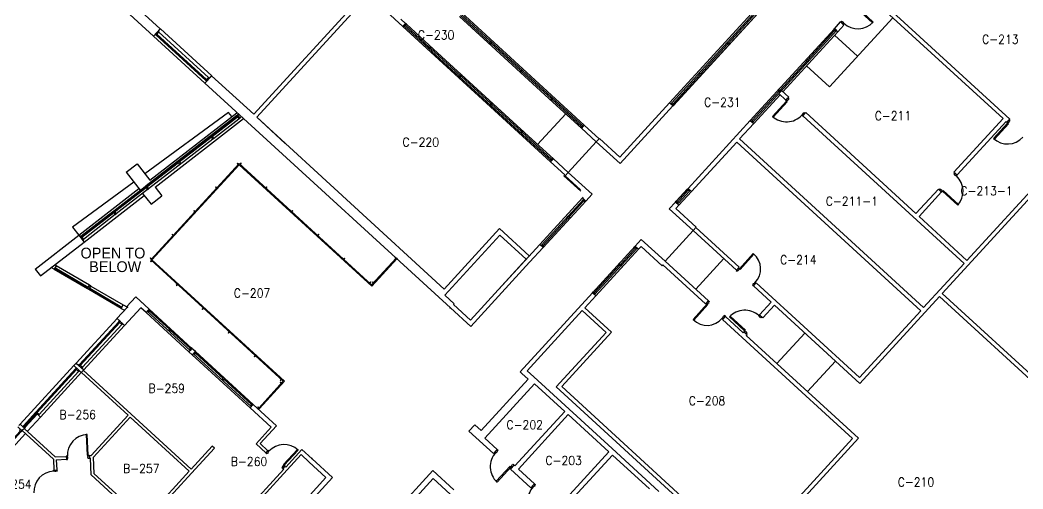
# Model space of a CAD drawing. Header units: inches. Extents: x 0 to 15110, y -1099 to 7181.
# Drawn here: x 3191 to 4931, y 3370 to 4184 of the extents above; entities that cross this region are included whole.
import ezdxf
from ezdxf.enums import TextEntityAlignment as Align

# ---------------------------------------------------------------- set-up
doc = ezdxf.new("R2010")
doc.units = ezdxf.units.IN
doc.header["$LTSCALE"] = 48
doc.header["$MEASUREMENT"] = 0
doc.layers.get('0').update_dxf_attribs({"linetype": 'CONTINUOUS'})
for name, color, linetype in [('A-DOOR', 5, 'CONTINUOUS'), ('A-FLOR-STRS', 4, 'CONTINUOUS'), ('A-GLAZ', 1, 'CONTINUOUS'), ('A-GLAZ-DETL', 5, 'CONTINUOUS'), ('A-TEXT', 3, 'CONTINUOUS'), ('A-WALL', 7, 'CONTINUOUS'), ('A-WALL-SILL', 3, 'CONTINUOUS'), ('SP-RMNO', 7, 'CONTINUOUS'), ('SP-ROOM', 7, 'CONTINUOUS'), ('SP-ROOMF', 7, 'CONTINUOUS')]:
    doc.layers.add(name, color=color, linetype=linetype)
doc.layers.get('0').off()
doc.layers.get('SP-ROOM').off()
doc.layers.get('SP-ROOMF').off()
doc.styles.add('ARCH', font='arch.shx')
doc.styles.add('ROMANS', font='ROMANS', dxfattribs={"width": 0.78})

# ---------------------------------------------------------------- blocks, each defined once
blk = doc.blocks.new('FMGRM1')
at = {"style": 'ROMANS', "width": 0.9}
for tag, p in [('DATA1', (0, -0.284)), ('DATA2', (0, -0.443)), ('DATA3', (0, -0.602)), ('DATA4', (0, -0.762)), ('DATA5', (0, -0.921))]:
    blk.add_attdef(tag, text='', height=0.117, dxfattribs=at).set_placement(p, align=Align.CENTER)
at = {"layer": 'SP-RMNO', "style": 'ROMANS', "width": 0.9}
blk.add_attdef('RMNUMB', text='', height=0.16, dxfattribs=at).set_placement((0, 0), align=Align.MIDDLE)

msp = doc.modelspace()

# ---------------------------------------------------------------- linework, layer by layer
at = {"layer": 'A-DOOR', "linetype": 'Continuous'}
for p, q in [((4670.1, 4179.1), (4643.5, 4203.5)), ((4644.7, 4204.8), (4671.3, 4180.4)), ((4614.8, 4180.6), (4616.2, 4182.1)), ((4619, 4176.7), (4614.8, 4180.6)), ((4616.2, 4182.1), (4617.6, 4180.8)), ((4617.6, 4180.8), (4618, 4181.3)), ((4618, 4181.3), (4619.4, 4180)), ((4619.4, 4180), (4619, 4179.5)), ((4619, 4179.5), (4620.4, 4178.2)), ((4620.4, 4178.2), (4619, 4176.7)), ((4671.3, 4180.4), (4670.1, 4179.1)), ((4521, 4043.2), (4496.7, 4016.6)), ((4498, 4015.5), (4522.3, 4042)), ((4519.5, 4044.5), (4523.4, 4048.8)), ((4521, 4043.2), (4519.5, 4044.5)), ((4522.3, 4044.6), (4521, 4043.2)), ((4522.3, 4042), (4521, 4043.2)), ((4522.8, 4044.2), (4522.3, 4044.6)), ((4524, 4045.6), (4522.8, 4044.2)), ((4523.4, 4048.8), (4524.9, 4047.4)), ((4524.9, 4047.4), (4523.6, 4046)), ((4523.6, 4046), (4524, 4045.6)), ((4549.7, 4022.1), (4548.4, 4020.7)), ((4549, 4017.5), (4552.9, 4021.8)), ((4550.1, 4021.7), (4549.7, 4022.1)), ((4551.4, 4023.1), (4550.1, 4021.7)), ((4552.9, 4021.8), (4551.4, 4023.1)), ((4496.7, 4016.6), (4498, 4015.5)), ((4548.9, 4020.3), (4547.5, 4018.9)), ((4547.5, 4018.9), (4549, 4017.5)), ((4548.4, 4020.7), (4548.9, 4020.3)), ((4904.7, 4004.9), (4880.4, 3978.3)), ((4881.7, 3977.1), (4906, 4003.7)), ((4903.3, 4006.2), (4907.1, 4010.5)), ((4904.7, 4004.9), (4903.3, 4006.2)), ((4906, 4006.3), (4904.7, 4004.9)), ((4906, 4003.7), (4904.7, 4004.9)), ((4906.5, 4005.9), (4906, 4006.3)), ((4907.8, 4007.3), (4906.5, 4005.9)), ((4907.1, 4010.5), (4908.6, 4009.1)), ((4908.6, 4009.1), (4907.3, 4007.7)), ((4907.3, 4007.7), (4907.8, 4007.3)), ((4880.4, 3978.3), (4881.7, 3977.1)), ((4813, 3918.6), (4811.6, 3917.1)), ((4811.6, 3917.1), (4813, 3915.8)), ((4817.2, 3914.7), (4813, 3918.6)), ((4813, 3915.8), (4812.6, 3915.3)), ((4812.6, 3915.3), (4814, 3914.1)), ((4814, 3914.1), (4814.4, 3914.5)), ((4814.4, 3914.5), (4815.8, 3913.2)), ((4815.8, 3913.2), (4817.2, 3914.7)), ((4785.9, 3889.1), (4787.3, 3890.6)), ((4790.2, 3885.2), (4785.9, 3889.1)), ((4787.3, 3890.6), (4788.7, 3889.3)), ((4788.7, 3889.3), (4789.1, 3889.7)), ((4789.1, 3889.7), (4790.5, 3888.5)), ((4790.5, 3888.5), (4790.1, 3888)), ((4790.1, 3888), (4791.5, 3886.7)), ((4791.5, 3886.7), (4790.2, 3885.2)), ((4792.7, 3888), (4791.5, 3886.7)), ((4791.5, 3886.7), (4818.1, 3862.4)), ((4819.2, 3863.7), (4792.7, 3888)), ((4818.1, 3862.4), (4819.2, 3863.7)), ((4439.1, 3752.1), (4463.2, 3778.4)), ((4464.5, 3777.2), (4440.4, 3750.9)), ((4463.2, 3778.4), (4464.5, 3777.2)), ((4437.7, 3753.4), (4433.8, 3749.2)), ((4433.8, 3749.2), (4435.3, 3747.9)), ((4435.3, 3747.9), (4436.6, 3749.3)), ((4436.6, 3749.3), (4437, 3748.9)), ((4437, 3748.9), (4438.3, 3750.2)), ((4439.1, 3752.1), (4437.7, 3753.4)), ((4437.8, 3750.7), (4439.1, 3752.1)), ((4438.3, 3750.2), (4437.8, 3750.7)), ((4440.4, 3750.9), (4439.1, 3752.1)), ((4461.8, 3723.5), (4463.1, 3725)), ((4462.6, 3725.4), (4463.9, 3726.8)), ((4463.1, 3725), (4462.6, 3725.4)), ((4467.2, 3726.4), (4463.3, 3722.2)), ((4463.9, 3726.8), (4464.4, 3726.3)), ((4464.4, 3726.3), (4465.7, 3727.8)), ((4465.7, 3727.8), (4467.2, 3726.4)), ((4463.3, 3722.2), (4461.8, 3723.5)), ((4383.2, 3691.1), (4358.7, 3664.3)), ((4381.8, 3692.4), (4385.6, 3696.7)), ((4383.2, 3691.1), (4381.8, 3692.4)), ((4384.5, 3692.5), (4383.2, 3691.1)), ((4384.5, 3689.9), (4383.2, 3691.1)), ((4385, 3692.1), (4384.5, 3692.5)), ((4386.3, 3693.5), (4385, 3692.1)), ((4385.6, 3696.7), (4387.1, 3695.3)), ((4387.1, 3695.3), (4385.8, 3693.9)), ((4385.8, 3693.9), (4386.3, 3693.5)), ((4360, 3663.1), (4384.5, 3689.9)), ((4358.7, 3664.3), (4360, 3663.1)), ((4411.1, 3668.2), (4409.8, 3666.8)), ((4409.8, 3666.8), (4411.3, 3665.4)), ((4411.9, 3670), (4410.6, 3668.6)), ((4410.6, 3668.6), (4411.1, 3668.2)), ((4411.3, 3665.4), (4415.1, 3669.7)), ((4412.4, 3669.6), (4411.9, 3670)), ((4413.7, 3671), (4412.4, 3669.6)), ((4415.1, 3669.7), (4413.7, 3671)), ((4421.7, 3668.5), (4422.9, 3669.8)), ((4448.3, 3644.2), (4421.7, 3668.5)), ((4422.9, 3669.8), (4449.5, 3645.5)), ((4472.6, 3670.7), (4473.9, 3672.2)), ((4474, 3669.4), (4472.6, 3670.7)), ((4473.6, 3669), (4474, 3669.4)), ((4475, 3667.7), (4473.6, 3669)), ((4473.9, 3672.2), (4478.2, 3668.3)), ((4475.4, 3668.2), (4475, 3667.7)), ((4476.8, 3666.9), (4475.4, 3668.2)), ((4478.2, 3668.3), (4476.8, 3666.9)), ((4448.3, 3644.2), (4446.9, 3642.7)), ((4446.9, 3642.7), (4451.2, 3638.8)), ((4449.5, 3645.5), (4448.3, 3644.2)), ((4449.7, 3642.9), (4448.3, 3644.2)), ((4450.1, 3643.4), (4449.7, 3642.9)), ((4451.5, 3642.1), (4450.1, 3643.4)), ((4451.1, 3641.6), (4451.5, 3642.1)), ((4452.5, 3640.3), (4451.1, 3641.6)), ((4451.2, 3638.8), (4452.5, 3640.3)), ((3307.3, 3464.3), (3305.5, 3464.2)), ((3305.5, 3464.2), (3307.1, 3428.3)), ((3308.8, 3428.3), (3307.3, 3464.3)), ((3621, 3436.6), (3617.2, 3432.3)), ((3617.2, 3432.3), (3618.6, 3431)), ((3618.6, 3431), (3619.9, 3432.4)), ((3619.9, 3432.4), (3620.4, 3432)), ((3620.4, 3432), (3621.7, 3433.4)), ((3622.5, 3435.2), (3621, 3436.6)), ((3621.2, 3433.8), (3622.5, 3435.2)), ((3621.7, 3433.4), (3621.2, 3433.8)), ((3672.1, 3438.6), (3647.8, 3412.1)), ((3649.1, 3410.9), (3673.4, 3437.4)), ((3673.4, 3437.4), (3672.1, 3438.6)), ((4014.8, 3434.1), (4018.7, 3438.3)), ((4016.3, 3432.7), (4014.8, 3434.1)), ((4017.6, 3434.2), (4016.3, 3432.7)), ((4018.1, 3433.7), (4017.6, 3434.2)), ((4019.3, 3435.1), (4018.1, 3433.7)), ((4018.7, 3438.3), (4020.2, 3437)), ((4020.2, 3437), (4018.9, 3435.5)), ((4018.9, 3435.5), (4019.3, 3435.1)), ((3272.9, 3426.8), (3270.9, 3426.7)), ((3270.9, 3426.7), (3271.1, 3420.9)), ((3271.1, 3420.9), (3273.1, 3421)), ((3273, 3424.8), (3272.9, 3426.8)), ((3273.6, 3424.9), (3273, 3424.8)), ((3273.1, 3421), (3273, 3423)), ((3273, 3423), (3273.7, 3423)), ((3273.7, 3423), (3273.6, 3424.9)), ((3307.1, 3428.3), (3308.8, 3428.3)), ((3308.4, 3424.5), (3308.3, 3426.4)), ((3308.3, 3426.4), (3308.9, 3426.4)), ((3309, 3424.5), (3308.4, 3424.5)), ((3308.8, 3428.3), (3310.8, 3428.4)), ((3308.9, 3426.4), (3308.8, 3428.3)), ((3309.1, 3422.6), (3309, 3424.5)), ((3311.1, 3422.7), (3309.1, 3422.6)), ((3310.8, 3428.4), (3311.1, 3422.7)), ((3647.8, 3412.1), (3649.1, 3410.9)), ((4045, 3411.6), (4043.7, 3410.3)), ((4045.4, 3411.2), (4045, 3411.6)), ((4046.7, 3412.7), (4045.4, 3411.2)), ((4048.2, 3411.3), (4046.7, 3412.7)), ((3249, 3402.6), (3254.8, 3402.8)), ((3249.1, 3400.6), (3249, 3402.6)), ((3251, 3400.6), (3249.1, 3400.6)), ((3251.1, 3400), (3251, 3400.6)), ((3252.9, 3400.1), (3251.1, 3400)), ((3254.9, 3400.8), (3252.9, 3400.7)), ((3252.9, 3400.7), (3252.9, 3400.1)), ((3254.8, 3402.8), (3254.9, 3400.8)), ((3645.2, 3406.7), (3646.5, 3408.1)), ((3646.6, 3405.3), (3645.2, 3406.7)), ((3646, 3408.5), (3647.3, 3409.9)), ((3646.5, 3408.1), (3646, 3408.5)), ((3650.5, 3409.5), (3646.6, 3405.3)), ((3647.3, 3409.9), (3647.8, 3409.5)), ((3647.8, 3409.5), (3649.1, 3410.9)), ((3649.1, 3410.9), (3650.5, 3409.5)), ((4017.2, 3383.1), (4041.5, 3409.6)), ((4042.8, 3408.4), (4018.5, 3381.9)), ((4041.5, 3409.6), (4042.8, 3408.4)), ((4044.1, 3409.8), (4042.8, 3408.4)), ((4042.8, 3408.4), (4044.3, 3407.1)), ((4043.7, 3410.3), (4044.1, 3409.8)), ((4044.3, 3407.1), (4048.2, 3411.3)), ((4018.5, 3381.9), (4017.2, 3383.1)), ((4079.7, 3374.6), (4083.6, 3378.9)), ((4083.6, 3378.9), (4085.1, 3377.5)), ((4085.1, 3377.5), (4083.8, 3376.1)), ((4081.2, 3373.3), (4079.7, 3374.6)), ((4082.5, 3374.7), (4081.2, 3373.3)), ((4082.9, 3374.3), (4082.5, 3374.7)), ((4084.2, 3375.7), (4082.9, 3374.3)), ((4083.8, 3376.1), (4084.2, 3375.7))]:
    msp.add_line(p, q, dxfattribs=at)
for centre, major_axis, ratio, start_param, end_param in [((4644.7, 4204.8), (-25.5, 25.5), 1, 1.61443, 3.185226), ((4521, 4043.2), (-25.5, 25.5), 1, 1.614429, 3.185226), ((4904.7, 4004.9), (25.5, 25.5), 1, 3.185226, 4.756022), ((4791.5, 3886.7), (25.5, 25.5), 1, 4.756022, 6.326818), ((4436.5, 3752), (-39.6, 0), 0.904488, 2.399828, 3.970624), ((4448.3, 3644.2), (25.5, 25.5), 1, 0.043633, 1.61443), ((4383.1, 3693.7), (0, 39.9), 0.905276, 2.399828, 3.970624), ((3308.8, 3428.3), (25.5, 25.5), 1, 0.82903, 2.399826), ((3649.1, 3410.9), (25.5, 25.5), 1, 0.043633, 1.614429), ((4042.8, 3408.4), (-25.5, 25.5), 1, 0.043633, 1.61443), ((3250.7, 3364.6), (25.5, 25.5), 1, 0.829034, 2.39983), ((4107.7, 3349), (-25.5, 25.5), 1, 0.043633, 1.61443)]:
    msp.add_ellipse(centre, major_axis=major_axis, ratio=ratio, start_param=start_param, end_param=end_param, dxfattribs=at)
for p in [(3937.2, 3684.4), (3697.3, 3422.6)]:
    msp.add_point(p, dxfattribs=at)
at = {"layer": 'A-FLOR-STRS', "linetype": 'Continuous'}
for p, q in [((4705.6, 4187.9), (4595.7, 4068)), ((4644.3, 4121), (4604.5, 4157.5)), ((4595.7, 4068), (4555.8, 4104.4)), ((4089, 3968), (4137.7, 4021.1)), ((4142.1, 3919.3), (4190.7, 3972.4)), ((4310.2, 3765.3), (4358.8, 3818.4)), ((3843.4, 3770.4), (3841.5, 3772.1)), ((3844.5, 3769.4), (3843.4, 3770.4)), ((4363.3, 3716.7), (4411.9, 3769.8)), ((4504.3, 3587.5), (4552.9, 3640.5)), ((4557.4, 3538.8), (4606, 3591.9))]:
    msp.add_line(p, q, dxfattribs=at)
at = {"layer": 'A-GLAZ', "linetype": 'Continuous'}
for p, q in [((4321.6, 4039.7), (4612.3, 4357)), ((4420, 4143.5), (4467.3, 4195.1)), ((4006.6, 4144.5), (3955, 4191.8)), ((4118.9, 4045), (3956.7, 4193.7)), ((3517.8, 4084.1), (3431.7, 4163)), ((3857.8, 4173.1), (3906.5, 4128.5)), ((3901.5, 4136.4), (3859.5, 4174.9)), ((4607.7, 4165.5), (4461.8, 4006.2)), ((4557.9, 4114.8), (4604.5, 4165.7)), ((3513, 4079), (3427, 4157.8)), ((3427.6, 4158.6), (3513.7, 4079.7)), ((3428.3, 4159.3), (3514.4, 4080.4)), ((4059.7, 4095.9), (4008.1, 4143.2)), ((3954.6, 4087.7), (3903, 4135)), ((4063.5, 3984.6), (3905, 4129.8)), ((4371.4, 4090.4), (4418.7, 4142)), ((4509.2, 4061.7), (4556.5, 4113.3)), ((4061.2, 4094.5), (4112.8, 4047.2)), ((4007.7, 4039.1), (3956.1, 4086.4)), ((4323.4, 4038), (4370, 4088.9)), ((4461.3, 4009.4), (4507.9, 4060.2)), ((4114.3, 4045.9), (4165.1, 3999.3)), ((4168.3, 3999.8), (4118.9, 4045)), ((4009.2, 4037.8), (4060.8, 3990.5)), ((3522.3, 3984), (3566.3, 4018)), ((3523.3, 3982.8), (3567.2, 4016.8)), ((3523.9, 3982), (3567.8, 4016)), ((3526.6, 3978.4), (3570.6, 4012.5)), ((3567.8, 4019.2), (3569.4, 4020.5)), ((3572.1, 4013.7), (3574.7, 4015.7)), ((4062.3, 3989.1), (4113.1, 3942.5)), ((3409.3, 3896.4), (3520.8, 3982.8)), ((3525.1, 3977.2), (3413.6, 3890.8)), ((3466.4, 3938.7), (3521.7, 3981.6)), ((3467, 3937.9), (3522.3, 3980.8)), ((4112.9, 3939.3), (4063.5, 3984.6)), ((3410.2, 3895.2), (3464.8, 3937.5)), ((3410.9, 3894.4), (3465.4, 3936.7)), ((3353.2, 3852.9), (3407.7, 3895.1)), ((3354.1, 3851.7), (3408.7, 3894)), ((3354.7, 3850.9), (3409.3, 3893.2)), ((3412, 3889.6), (3357.5, 3847.3)), ((4350.5, 3888.5), (4331.5, 3867.8)), ((4333.4, 3866.1), (4352.3, 3886.8)), ((4168.9, 3873.1), (4094.9, 3792.4)), ((4169.4, 3869.9), (4143.4, 3841.5)), ((3296.3, 3808.8), (3351.6, 3851.6)), ((3297.2, 3807.6), (3352.6, 3850.5)), ((3297.8, 3806.8), (3353.2, 3849.7)), ((3355.9, 3846.1), (3300.6, 3803.2)), ((4142, 3840.1), (4098.1, 3792.1)), ((4261.8, 3788), (4187.8, 3707.2)), ((4258.6, 3788.2), (4232.6, 3759.8)), ((3308.5, 3718.9), (3250.6, 3752.7)), ((3309, 3719.7), (3251.2, 3753.6)), ((4231.2, 3758.3), (4187.3, 3710.4)), ((3311.1, 3717.4), (3367.1, 3684.6)), ((3311.6, 3718.2), (3367.6, 3685.4)), ((3485.8, 3610.1), (3411.3, 3678.4)), ((3449.8, 3647.1), (3414.8, 3679.2)), ((3450.5, 3647.9), (3415.5, 3680)), ((3293.9, 3585.7), (3362.1, 3660.2)), ((3362.8, 3659.5), (3294.6, 3585.1)), ((3363.6, 3658.9), (3295.3, 3584.4)), ((3299, 3581), (3367.3, 3655.5)), ((3486.3, 3613.7), (3451.3, 3645.8)), ((3487, 3614.4), (3452, 3646.5)), ((3591.9, 3512.9), (3491.7, 3604.7)), ((3543.1, 3561.7), (3495.2, 3605.6)), ((3543.8, 3562.4), (3495.8, 3606.3)), ((3287.1, 3578.4), (3218.9, 3503.9)), ((3219.6, 3503.2), (3287.9, 3577.7)), ((3220.4, 3502.6), (3288.6, 3577)), ((3292.3, 3573.6), (3224, 3499.2)), ((3592.5, 3516.4), (3544.6, 3560.3)), ((3593.2, 3517.2), (3545.2, 3561.1)), ((3217.5, 3502.4), (3196.6, 3479.6)), ((3197.3, 3478.9), (3218.3, 3501.8)), ((3198.1, 3478.2), (3219, 3501.1)), ((3220.5, 3499.7), (3199.5, 3476.9)), ((3222.7, 3497.7), (3226.1, 3494.6)), ((3191.3, 3470.9), (3170.4, 3448)), ((3171.8, 3446.7), (3192.8, 3469.5))]:
    msp.add_line(p, q, dxfattribs=at)
at = {"layer": 'A-GLAZ-DETL', "linetype": 'Continuous'}
for p, q in [((3859.7, 4178.1), (3856.3, 4174.4)), ((3861.2, 4176.7), (3859.7, 4178.1)), ((3425.5, 4159.2), (3430.2, 4164.3)), ((3431.7, 4163), (3427, 4157.8)), ((3430.2, 4164.3), (3431.7, 4163)), ((3856.3, 4174.4), (3857.8, 4173.1)), ((3857.8, 4173.1), (3861.2, 4176.7)), ((4604, 4168.8), (4602.6, 4167.4)), ((4602.6, 4167.4), (4606.3, 4164)), ((4607.7, 4165.5), (4604, 4168.8)), ((4606.3, 4164), (4607.7, 4165.5)), ((3427, 4157.8), (3425.5, 4159.2)), ((4004.9, 4142.7), (4008.3, 4146.4)), ((4006.4, 4141.3), (4004.9, 4142.7)), ((4009.8, 4145), (4006.4, 4141.3)), ((4008.3, 4146.4), (4009.8, 4145)), ((4418.2, 4145.1), (4416.8, 4143.7)), ((4416.8, 4143.7), (4420.5, 4140.3)), ((4421.9, 4141.8), (4418.2, 4145.1)), ((3899.8, 4134.5), (3903.2, 4138.2)), ((3901.3, 4133.2), (3899.8, 4134.5)), ((3904.7, 4136.9), (3901.3, 4133.2)), ((3903.2, 4138.2), (3904.7, 4136.9)), ((4420.5, 4140.3), (4421.9, 4141.8)), ((4556, 4116.5), (4554.7, 4115)), ((4554.7, 4115), (4558.4, 4111.6)), ((4559.7, 4113.1), (4556, 4116.5)), ((4558.4, 4111.6), (4559.7, 4113.1)), ((4058, 4094), (4061.4, 4097.7)), ((4059.5, 4092.7), (4058, 4094)), ((4062.9, 4096.4), (4059.5, 4092.7)), ((4061.4, 4097.7), (4062.9, 4096.4)), ((4369.5, 4092.1), (4368.2, 4090.6)), ((4368.2, 4090.6), (4371.9, 4087.2)), ((4373.2, 4088.7), (4369.5, 4092.1)), ((3513, 4079), (3517.8, 4084.1)), ((3514.5, 4077.6), (3513, 4079)), ((3519.2, 4082.8), (3514.5, 4077.6)), ((3517.8, 4084.1), (3519.2, 4082.8)), ((3952.9, 4085.9), (3956.3, 4089.6)), ((3954.4, 4084.6), (3952.9, 4085.9)), ((3957.8, 4088.2), (3954.4, 4084.6)), ((3956.3, 4089.6), (3957.8, 4088.2)), ((4371.9, 4087.2), (4373.2, 4088.7)), ((4507.4, 4063.4), (4506, 4061.9)), ((4506, 4061.9), (4509.7, 4058.5)), ((4511.1, 4060), (4507.4, 4063.4)), ((4509.7, 4058.5), (4511.1, 4060)), ((4006, 4037.3), (4009.4, 4041)), ((4010.8, 4039.6), (4007.5, 4035.9)), ((4009.4, 4041), (4010.8, 4039.6)), ((4111.1, 4045.4), (4114.5, 4049.1)), ((4112.6, 4044), (4111.1, 4045.4)), ((4116, 4047.7), (4112.6, 4044)), ((4114.5, 4049.1), (4116, 4047.7)), ((4321.6, 4039.7), (4320.2, 4038.2)), ((4320.2, 4038.2), (4323.9, 4034.9)), ((4325.3, 4036.3), (4321.6, 4039.7)), ((4007.5, 4035.9), (4006, 4037.3)), ((4323.9, 4034.9), (4325.3, 4036.3)), ((3566.3, 4018), (3567.8, 4019.2)), ((3566.3, 4018), (3570.6, 4012.5)), ((3567.8, 4019.2), (3572.1, 4013.7)), ((3567.8, 4019.2), (3572.1, 4013.7)), ((3570.6, 4012.5), (3572.1, 4013.7)), ((4459.4, 4011.1), (4458.1, 4009.6)), ((4458.1, 4009.6), (4461.8, 4006.2)), ((4463.1, 4007.7), (4459.4, 4011.1)), ((4461.8, 4006.2), (4463.1, 4007.7)), ((4059.1, 3988.6), (4062.5, 3992.3)), ((4060.6, 3987.3), (4059.1, 3988.6)), ((4063.9, 3991), (4060.6, 3987.3)), ((4062.5, 3992.3), (4063.9, 3991)), ((4163.5, 3997.4), (4166.8, 4001.1)), ((4164.9, 3996.1), (4163.5, 3997.4)), ((4168.3, 3999.8), (4164.9, 3996.1)), ((4166.8, 4001.1), (4168.3, 3999.8)), ((3520.8, 3982.8), (3522.3, 3984)), ((3520.8, 3982.8), (3525.1, 3977.2)), ((3522.3, 3984), (3526.6, 3978.4)), ((3525.1, 3977.2), (3526.6, 3978.4)), ((3468.2, 3933.1), (3463.9, 3938.6)), ((3465.4, 3939.9), (3469.7, 3934.3)), ((4111.4, 3940.7), (4114.8, 3944.3)), ((4112.9, 3939.3), (4111.4, 3940.7)), ((4116.3, 3943), (4112.9, 3939.3)), ((4114.8, 3944.3), (4116.3, 3943)), ((3407.7, 3895.1), (3409.3, 3896.4)), ((3407.7, 3895.1), (3412, 3889.6)), ((3409.3, 3896.4), (3413.6, 3890.8)), ((3412, 3889.6), (3413.6, 3890.8)), ((4348.6, 3890.1), (4350, 3891.6)), ((4352.3, 3886.8), (4348.6, 3890.1)), ((4350, 3891.6), (4353.7, 3888.2)), ((4353.7, 3888.2), (4352.3, 3886.8)), ((4168.9, 3873.1), (4167.5, 3871.6)), ((4167.5, 3871.6), (4171.2, 3868.2)), ((4172.6, 3869.7), (4168.9, 3873.1)), ((4171.2, 3868.2), (4172.6, 3869.7)), ((4328.4, 3868), (4329.7, 3869.5)), ((4332, 3864.6), (4328.4, 3868)), ((4329.7, 3869.5), (4333.4, 3866.1)), ((4333.4, 3866.1), (4332, 3864.6)), ((3351.6, 3851.6), (3353.2, 3852.9)), ((3351.6, 3851.6), (3355.9, 3846.1)), ((3353.2, 3852.9), (3357.5, 3847.3)), ((3355.9, 3846.1), (3357.5, 3847.3)), ((4141.5, 3843.2), (4140.2, 3841.8)), ((4140.2, 3841.8), (4143.9, 3838.4)), ((4145.2, 3839.9), (4141.5, 3843.2)), ((4143.9, 3838.4), (4145.2, 3839.9)), ((3294.7, 3807.5), (3296.3, 3808.8)), ((3296.3, 3808.8), (3300.6, 3803.2)), ((3299, 3802), (3300.6, 3803.2)), ((4096.3, 3793.8), (4094.9, 3792.4)), ((4094.9, 3792.4), (4098.6, 3789)), ((4099.9, 3790.5), (4096.3, 3793.8)), ((4098.6, 3789), (4099.9, 3790.5)), ((4256.7, 3789.9), (4258.1, 3791.3)), ((4260.4, 3786.5), (4256.7, 3789.9)), ((4258.1, 3791.3), (4261.8, 3788)), ((4261.8, 3788), (4260.4, 3786.5)), ((4229.4, 3760), (4230.7, 3761.5)), ((4233.1, 3756.6), (4229.4, 3760)), ((4230.7, 3761.5), (4234.4, 3758.1)), ((3249.9, 3751.4), (3244.9, 3754.3)), ((3253.4, 3757.4), (3249.9, 3751.4)), ((3253.4, 3757.4), (3250.8, 3759)), ((4234.4, 3758.1), (4233.1, 3756.6)), ((3307.7, 3717.6), (3311.3, 3723.6)), ((3310.3, 3716.1), (3307.7, 3717.6)), ((3310.3, 3716.1), (3313.8, 3722.1)), ((3313.8, 3722.1), (3311.3, 3723.6)), ((4184.1, 3710.6), (4185.5, 3712.1)), ((4187.8, 3707.2), (4184.1, 3710.6)), ((4185.5, 3712.1), (4189.2, 3708.7)), ((4189.2, 3708.7), (4187.8, 3707.2)), ((3366.4, 3683.3), (3369.9, 3689.3)), ((3366.4, 3683.3), (3372.1, 3680)), ((3369.9, 3689.3), (3376.9, 3685.2)), ((3411.3, 3678.4), (3414.7, 3682.1)), ((3412.8, 3677), (3411.3, 3678.4)), ((3416.2, 3680.7), (3412.8, 3677)), ((3414.7, 3682.1), (3416.2, 3680.7)), ((3362.1, 3660.2), (3363.5, 3661.7)), ((3367.3, 3655.5), (3362.1, 3660.2)), ((3363.5, 3661.7), (3368.6, 3657)), ((3368.6, 3657), (3367.3, 3655.5)), ((3447.8, 3644.9), (3451.2, 3648.6)), ((3449.3, 3643.6), (3447.8, 3644.9)), ((3452.6, 3647.3), (3449.3, 3643.6)), ((3451.2, 3648.6), (3452.6, 3647.3)), ((3484.3, 3611.5), (3487.7, 3615.2)), ((3485.8, 3610.1), (3484.3, 3611.5)), ((3489.1, 3613.8), (3485.8, 3610.1)), ((3487.7, 3615.2), (3489.1, 3613.8)), ((3491.7, 3604.7), (3495, 3608.4)), ((3493.1, 3603.4), (3491.7, 3604.7)), ((3496.5, 3607.1), (3493.1, 3603.4)), ((3495, 3608.4), (3496.5, 3607.1)), ((3292.5, 3584.3), (3293.9, 3585.7)), ((3293.9, 3585.7), (3299, 3581)), ((3288.5, 3579.9), (3287.1, 3578.4)), ((3287.1, 3578.4), (3292.3, 3573.6)), ((3293.6, 3575.1), (3288.5, 3579.9)), ((3292.3, 3573.6), (3293.6, 3575.1)), ((3297.7, 3579.5), (3292.5, 3584.3)), ((3299, 3581), (3297.7, 3579.5)), ((3541.1, 3559.5), (3544.4, 3563.2)), ((3542.5, 3558.1), (3541.1, 3559.5)), ((3545.9, 3561.8), (3542.5, 3558.1)), ((3544.4, 3563.2), (3545.9, 3561.8)), ((3590.5, 3514.2), (3593.8, 3517.9)), ((3595.3, 3516.5), (3591.9, 3512.9)), ((3593.8, 3517.9), (3595.3, 3516.5)), ((3218.9, 3503.9), (3217.5, 3502.4)), ((3217.5, 3502.4), (3222.7, 3497.7)), ((3224, 3499.2), (3218.9, 3503.9)), ((3222.7, 3497.7), (3224, 3499.2)), ((3591.9, 3512.9), (3590.5, 3514.2)), ((3191.2, 3473.7), (3189.8, 3472.2)), ((3189.8, 3472.2), (3192.8, 3469.5)), ((3194.1, 3471), (3191.2, 3473.7)), ((3192.8, 3469.5), (3194.1, 3471)), ((3195.2, 3478.1), (3196.6, 3479.6)), ((3198.2, 3475.4), (3195.2, 3478.1)), ((3196.6, 3479.6), (3199.5, 3476.9)), ((3199.5, 3476.9), (3198.2, 3475.4))]:
    msp.add_line(p, q, dxfattribs=at)
at = {"layer": 'A-WALL', "linetype": 'Continuous'}
for p, q in [((3790.2, 4231.9), (3596.2, 4020.3)), ((4670.6, 4229.7), (4908.4, 4011.8)), ((3372.7, 4225), (3434.1, 4168.8)), ((3795.6, 4227.1), (3601.4, 4015.1)), ((4665.7, 4224.4), (4896.7, 4012.7)), ((3360.8, 4212.1), (3422.2, 4155.8)), ((3854.8, 4172.7), (3826.5, 4198.7)), ((3851.5, 4185.6), (3859.7, 4178.1)), ((3859.7, 4178.1), (3854.8, 4172.7)), ((4604, 4168.8), (4614.8, 4180.6)), ((4620.7, 4175.2), (4614.8, 4180.6)), ((3434.1, 4168.8), (3422.2, 4155.8)), ((3422.3, 4155.8), (3434.2, 4168.8)), ((3434.2, 4168.8), (3422.3, 4155.8)), ((3852.6, 4174.8), (3854.8, 4172.7)), ((4458.1, 4009.6), (4604, 4168.8)), ((4609.9, 4163.4), (4604, 4168.8)), ((4609.9, 4163.4), (4620.7, 4175.2)), ((3523.2, 4087.2), (3511.2, 4074.2)), ((3511.2, 4074.2), (3578.3, 4012.8)), ((3511.3, 4074.2), (3523.2, 4087.2)), ((3523.3, 4087.2), (3511.3, 4074.2)), ((3523.2, 4087.2), (3596.2, 4020.3)), ((4507.5, 4056.1), (4512.4, 4061.4)), ((4507.5, 4056.1), (4519.8, 4044.8)), ((4512.4, 4061.4), (4524.7, 4050.2)), ((4318, 4040.3), (4231.5, 3945.9)), ((4323.9, 4034.9), (4318, 4040.3)), ((4519.8, 4044.8), (4524.7, 4050.2)), ((3552.6, 4023.3), (3407.4, 3916.8)), ((3558.1, 4016.2), (3552.6, 4023.3)), ((4232, 3934.6), (4323.9, 4034.9)), ((4549.3, 4017.8), (4554.2, 4023.1)), ((4554.2, 4023.1), (4745.5, 3847.8)), ((3937.6, 3684.1), (3578.6, 4013)), ((3601.4, 4015.1), (3926.8, 3716.9)), ((3601.4, 4015.1), (3651, 3969.6)), ((4350, 3891.6), (4458.1, 4009.6)), ((4439.4, 3977.4), (4464, 4004.2)), ((4458.1, 4009.6), (4464, 4004.2)), ((4549.3, 4017.8), (4829.1, 3761.4)), ((4896.7, 4012.7), (4811.6, 3919.9)), ((4902, 4007.9), (4816.9, 3915)), ((4902, 4007.9), (4903.5, 4006.5)), ((4908.4, 4011.8), (4903.5, 4006.5)), ((4169.8, 4001.4), (4164.9, 3996.1)), ((4164.9, 3996.1), (4190.7, 3972.4)), ((4169.8, 4001.4), (4195.6, 3977.8)), ((4190.7, 3972.4), (4196.1, 3978.3)), ((4232, 3934.6), (4190.7, 3972.4)), ((4231.5, 3945.9), (4196.1, 3978.3)), ((4355.9, 3886.2), (4434.5, 3972)), ((4434.5, 3972), (4754, 3679.3)), ((4439.4, 3977.4), (4758.8, 3684.7)), ((3374.9, 3919.6), (3393.8, 3934.3)), ((3393.8, 3934.3), (3415.9, 3905.9)), ((3570.8, 3934.8), (3417.5, 3767.5)), ((3568, 3935.4), (3567.5, 3934.9)), ((3567.5, 3934.9), (3569.3, 3933.2)), ((3568, 3935.4), (3569.8, 3933.7)), ((3800.9, 3724.1), (3570.8, 3934.8)), ((3573.6, 3935.7), (3572, 3933.8)), ((3574.2, 3935.2), (3572.5, 3933.3)), ((3574.2, 3935.2), (3573.6, 3935.7)), ((4116.3, 3943), (4111.4, 3937.6)), ((4111.4, 3937.6), (4136.1, 3915)), ((4116.3, 3943), (4142.1, 3919.3)), ((3374.9, 3919.6), (3399.1, 3888.4)), ((3570.9, 3932.7), (3419.6, 3767.6)), ((3801, 3721.9), (3570.9, 3932.7)), ((4142.1, 3919.3), (4136.7, 3913.4)), ((4183.4, 3881.5), (4142.1, 3919.3)), ((4811.6, 3919.9), (4816.9, 3915)), ((4834, 3766.7), (4985.2, 3931.7)), ((3388, 3902.6), (3281.6, 3824.5)), ((4136.1, 3915), (4134.6, 3913.4)), ((4163.7, 3886.7), (4134.6, 3913.4)), ((4163.2, 3889.1), (4136.7, 3913.4)), ((4791.2, 3709.3), (4980.6, 3916)), ((3403.3, 3882.9), (3418, 3864)), ((3425.1, 3894), (3436.9, 3878.7)), ((3530.3, 3894.3), (3529.8, 3893.7)), ((3529.8, 3893.7), (3531.6, 3892)), ((3530.3, 3894.3), (3532.1, 3892.6)), ((3618.7, 3894.4), (3617, 3892.6)), ((3619.2, 3893.9), (3617.5, 3892.1)), ((3618.7, 3894.4), (3619.2, 3893.9)), ((4355.9, 3886.2), (4350, 3891.6)), ((4784.5, 3890.4), (4745.5, 3847.8)), ((4789.9, 3885.5), (4750.9, 3842.9)), ((4784.5, 3890.4), (4789.9, 3885.5)), ((3418, 3864), (3436.9, 3878.7)), ((4172.6, 3869.7), (4098.6, 3789)), ((4166.7, 3875.1), (4168, 3876.6)), ((4172.6, 3869.7), (4166.7, 3875.1)), ((4172.6, 3869.7), (4183.4, 3881.5)), ((4317.5, 3856.2), (4328.4, 3868)), ((4328.4, 3868), (4334.3, 3862.6)), ((4328.4, 3868), (4334.3, 3862.6)), ((3492.6, 3853.1), (3492.1, 3852.6)), ((3492.1, 3852.6), (3493.9, 3850.9)), ((3492.6, 3853.1), (3494.4, 3851.4)), ((3663.7, 3853.2), (3662, 3851.3)), ((3664.2, 3852.7), (3662.5, 3850.8)), ((3663.7, 3853.2), (3664.2, 3852.7)), ((4317.5, 3856.2), (4358.8, 3818.4)), ((4334.3, 3862.6), (4328.8, 3856.7)), ((4328.8, 3856.7), (4364.2, 3824.3)), ((4750.9, 3842.9), (4834, 3766.7)), ((3281.6, 3824.5), (3292.6, 3810.3)), ((3454.9, 3812), (3454.4, 3811.4)), ((3454.9, 3812), (3456.7, 3810.3)), ((3708.7, 3811.9), (3707, 3810.1)), ((3708.7, 3811.9), (3709.2, 3811.4)), ((4023, 3821.9), (3926.8, 3716.9)), ((4074.4, 3774.7), (4023, 3821.9)), ((4358.8, 3818.4), (4364.2, 3824.3)), ((4358.8, 3818.4), (4434, 3749.5)), ((4363.7, 3823.7), (4438.9, 3754.8)), ((3216.7, 3751.5), (3292.6, 3810.3)), ((3225.9, 3739.6), (3301.8, 3798.4)), ((3292.6, 3810.3), (3301.8, 3798.4)), ((3454.4, 3811.4), (3456.2, 3809.7)), ((3709.2, 3811.4), (3707.5, 3809.6)), ((4023.5, 3810.6), (3927.7, 3706.1)), ((4069.2, 3768.7), (4023.5, 3810.6)), ((4258.1, 3791.3), (4268.9, 3803.1)), ((4268.9, 3803.1), (4310.2, 3765.3)), ((4020.9, 3716), (4092.7, 3794.4)), ((4075.1, 3763.3), (4098.6, 3789)), ((4092.7, 3794.4), (4098.6, 3789)), ((4258.1, 3791.3), (4184.1, 3710.6)), ((4258.1, 3791.3), (4264, 3785.9)), ((4264, 3785.9), (4268.4, 3790.7)), ((4268.4, 3790.7), (4304.9, 3757.3)), ((3417.2, 3770.8), (3416.7, 3770.3)), ((3416.7, 3770.3), (3418.5, 3768.6)), ((3418.6, 3766.5), (3416.9, 3764.6)), ((3416.9, 3764.6), (3417.5, 3764.1)), ((3417.2, 3770.8), (3419, 3769.1)), ((3417.5, 3767.5), (3647.5, 3556.7)), ((3419.1, 3766), (3417.5, 3764.1)), ((3419.6, 3767.6), (3649.6, 3556.8)), ((3753.7, 3770.7), (3752, 3768.8)), ((3754.2, 3770.2), (3752.6, 3768.3)), ((3753.7, 3770.7), (3754.2, 3770.2)), ((3843.4, 3770.4), (3800.9, 3724.1)), ((3844.5, 3769.4), (3801, 3721.9)), ((3841.5, 3772.1), (3841, 3771.5)), ((3842.9, 3769.9), (3841, 3771.5)), ((3844.5, 3769.4), (3845.8, 3770.9)), ((3972.4, 3663.1), (4069.2, 3768.7)), ((4075.1, 3763.3), (3972.8, 3651.8)), ((4310.2, 3765.3), (4385.4, 3696.4)), ((4758.8, 3684.7), (4829.1, 3761.4)), ((3216.7, 3751.5), (3225.9, 3739.6)), ((4306.4, 3759), (4304.9, 3757.3)), ((4306.4, 3759), (4380.5, 3691.1)), ((4434, 3749.5), (4438.9, 3754.8)), ((3461.9, 3723.4), (3463.6, 3725.2)), ((3797, 3727.6), (3798.7, 3729.4)), ((3797.6, 3727.1), (3799.3, 3728.9)), ((3798.7, 3729.4), (3799.3, 3728.9)), ((3802.1, 3729.1), (3802.6, 3729.6)), ((3802.1, 3729.1), (3803.9, 3727.4)), ((3802.6, 3729.6), (3804.4, 3727.9)), ((4463.5, 3722.5), (4468.4, 3727.8)), ((4468.4, 3727.8), (4647.8, 3563.5)), ((3461.9, 3723.4), (3462.5, 3722.9)), ((3462.5, 3722.9), (3464.2, 3724.7)), ((4184.1, 3710.6), (4058.4, 3573.4)), ((4190, 3705.2), (4184.1, 3710.6)), ((4463.5, 3722.5), (4494.5, 3694.1)), ((4791.2, 3709.3), (5045, 3476.7)), ((3375.5, 3686.1), (3391.4, 3703.4)), ((3414.7, 3682.1), (3391.4, 3703.4)), ((3414.7, 3682.1), (3398.5, 3696.9)), ((3927.7, 3706.1), (3944.1, 3691.2)), ((3943, 3690), (3944.1, 3691.2)), ((4190, 3705.2), (4171, 3684.4)), ((4385.4, 3696.4), (4380.5, 3691.1)), ((4474.2, 3672), (4494.5, 3694.1)), ((4648.2, 3553.2), (4786.3, 3703.9)), ((4786.3, 3703.9), (5040.1, 3471.4)), ((3376.9, 3685.2), (3358.8, 3665.5)), ((3400.2, 3684.5), (3372, 3653.8)), ((3375.5, 3686.1), (3376.9, 3685.2)), ((3409.3, 3676.2), (3400.2, 3684.5)), ((3409.3, 3676.2), (3414.7, 3682.1)), ((3489.1, 3613.8), (3414.7, 3682.1)), ((3506.9, 3682.1), (3508.6, 3684)), ((3506.9, 3682.1), (3507.5, 3681.6)), ((3507.5, 3681.6), (3509.2, 3683.5)), ((3972.8, 3651.8), (3937.6, 3684.1)), ((3972.4, 3663.1), (3943, 3690)), ((4166.5, 3679.5), (4070.8, 3575.1)), ((4166.5, 3679.5), (4207.8, 3641.7)), ((4171, 3684.4), (4217.1, 3642.1)), ((4479.6, 3667.1), (4499.8, 3689.2)), ((4499.8, 3689.2), (4648.2, 3553.2)), ((4647.8, 3563.5), (4754, 3679.3)), ((3359, 3665.7), (3364.9, 3660.3)), ((3367.1, 3658.3), (3372, 3653.8)), ((4414.9, 3669.4), (4410, 3664)), ((4595.8, 3493.8), (4410, 3664)), ((4414.9, 3669.4), (4445.8, 3641)), ((4474.2, 3672), (4479.6, 3667.1)), ((3551.9, 3640.9), (3553.6, 3642.7)), ((3551.9, 3640.9), (3552.5, 3640.4)), ((3552.5, 3640.4), (3554.2, 3642.2)), ((4207.8, 3641.7), (4121.3, 3547.3)), ((4217.1, 3642.1), (4130.7, 3547.7)), ((4445.8, 3641), (4447.2, 3642.5)), ((4447.2, 3642.5), (4452.5, 3637.6)), ((4451.2, 3636.1), (4452.5, 3637.6)), ((4451.2, 3636.1), (4645.7, 3457.9)), ((3489.1, 3613.8), (3483.7, 3607.9)), ((3489.6, 3602.5), (3483.7, 3607.9)), ((3495, 3608.4), (3489.1, 3613.8)), ((3495, 3608.4), (3489.6, 3602.5)), ((3284, 3583.9), (3288.1, 3588.3)), ((3288.1, 3588.3), (3301.1, 3576.4)), ((3597, 3599.6), (3598.6, 3601.5)), ((3597, 3599.6), (3597.5, 3599.1)), ((3597.5, 3599.1), (3599.2, 3601)), ((3297, 3572), (3284, 3583.9)), ((3301.1, 3576.4), (3297, 3572)), ((3297.2, 3572.1), (3378.2, 3497.9)), ((3297.2, 3572.1), (3378.2, 3497.9)), ((3300.5, 3575.8), (3487.7, 3404.3)), ((4058.4, 3573.4), (4061.6, 3570.4)), ((4072.7, 3560.3), (4061.6, 3570.4)), ((4082.6, 3564.3), (4070.8, 3575.1)), ((3647.5, 3556.7), (3605, 3510.3)), ((3649.6, 3556.8), (3606.1, 3509.3)), ((3643.7, 3560.2), (3642, 3558.4)), ((3642, 3558.4), (3642.5, 3557.9)), ((3642.6, 3555.1), (3642.1, 3554.5)), ((3642.1, 3554.5), (3644, 3552.8)), ((3644.2, 3559.7), (3642.5, 3557.9)), ((3642.6, 3555.1), (3644.5, 3553.4)), ((4072.7, 3560.3), (3991.1, 3471.3)), ((4083.6, 3552.5), (3997.1, 3458.1)), ((4218.2, 3440), (4082.6, 3564.3)), ((4136.1, 3504.3), (4083.6, 3552.5)), ((4136.1, 3504.3), (4083.6, 3552.5)), ((4661.7, 3052.1), (4121.3, 3547.3)), ((4450, 3255.1), (4130.7, 3547.7)), ((3595.3, 3516.5), (3589.9, 3510.6)), ((3635.9, 3479.4), (3595.3, 3516.5)), ((3589.9, 3510.6), (3626.8, 3476.9)), ((3603.7, 3512.6), (3603.2, 3512)), ((3605.1, 3510.3), (3603.2, 3512)), ((3605.6, 3510.9), (3603.7, 3512.6)), ((3606.1, 3509.3), (3604.8, 3507.9)), ((3606.1, 3509.3), (3605, 3510.3)), ((4136.1, 3504.3), (4049.7, 3410)), ((4142, 3498.9), (4055.6, 3404.5)), ((4142, 3498.9), (4212.8, 3434.1)), ((3188.8, 3479.9), (3190.8, 3482.2)), ((3190.8, 3482.2), (3198.2, 3475.4)), ((3314.3, 3428.2), (3378.2, 3497.9)), ((3318, 3424.8), (3381.8, 3494.5)), ((3381.8, 3494.5), (3484.3, 3400.6)), ((3381.8, 3494.5), (3415.4, 3463.8)), ((3980, 3481.4), (3969.7, 3470.2)), ((3980, 3481.4), (3991.1, 3471.3)), ((4595.8, 3493.8), (4635.4, 3457.5)), ((3186.8, 3477.7), (3194.1, 3471)), ((3194.1, 3471), (3196.2, 3473.2)), ((3194.5, 3471.3), (3248.5, 3421.8)), ((3198.2, 3475.4), (3196.2, 3473.2)), ((3197.8, 3475), (3251.9, 3425.5)), ((3600.5, 3448.1), (3626.8, 3476.9)), ((3607.5, 3448.5), (3635.9, 3479.4)), ((4012.2, 3431.2), (3969.7, 3470.2)), ((3600.5, 3448.1), (3617.4, 3432.6)), ((3607.5, 3448.5), (3620.8, 3436.3)), ((4018.7, 3438.3), (3997.1, 3458.1)), ((4635.4, 3457.5), (4450, 3255.1)), ((4645.7, 3457.9), (4455.3, 3250.2)), ((3487.7, 3404.3), (3524.2, 3444.1)), ((3488, 3397.2), (3527.9, 3440.7)), ((3527.9, 3440.7), (3524.2, 3444.1)), ((3578.8, 3320.9), (3678.4, 3429.6)), ((3620.8, 3436.3), (3617.4, 3432.6)), ((3651.8, 3407.9), (3679.9, 3438.6)), ((3678.4, 3429.6), (3692.5, 3416.6)), ((3697.7, 3422.3), (3679.9, 3438.6)), ((4013.3, 3432.4), (4012.2, 3431.2)), ((4013.3, 3432.4), (4018.7, 3438.3)), ((4126.3, 3339.7), (4212.8, 3434.1)), ((4218.2, 3440), (4299.3, 3365.6)), ((3248.5, 3421.8), (3249.4, 3402.6)), ((3251.9, 3425.5), (3270.9, 3426.3)), ((3253.6, 3420.6), (3271.1, 3421.3)), ((3253.6, 3420.6), (3254.4, 3402.8)), ((3270.9, 3426.3), (3271.1, 3421.3)), ((3310.8, 3428.1), (3314.3, 3428.2)), ((3310.8, 3428.1), (3311.1, 3423.1)), ((3311.1, 3423.1), (3313.1, 3423.2)), ((3314.3, 3394.1), (3313.1, 3423.2)), ((3319.2, 3396.4), (3318, 3424.8)), ((3692.3, 3416.4), (3692.5, 3416.6)), ((3692.3, 3416.4), (3721.6, 3389.5)), ((3732.9, 3389.9), (3697.7, 3422.3)), ((4218.7, 3428.7), (4132.2, 3334.3)), ((4282.9, 3369.9), (4218.7, 3428.7)), ((3249.4, 3402.6), (3254.4, 3402.8)), ((3319.2, 3396.4), (3375.9, 3344.4)), ((3406.9, 3316.1), (3484.3, 3400.6)), ((3407.2, 3309), (3488, 3397.2)), ((3575.1, 3324.2), (3648.4, 3404.2)), ((3646.9, 3405.6), (3650.3, 3409.2)), ((3646.9, 3405.6), (3648.4, 3404.2)), ((3650.3, 3409.2), (3651.8, 3407.9)), ((3821.7, 3308.6), (3907.1, 3401.8)), ((3943.7, 3368.2), (3907.1, 3401.8)), ((4041.7, 3404.2), (4042.8, 3405.4)), ((4041.7, 3404.2), (4077.1, 3371.8)), ((4048.2, 3411.3), (4042.8, 3405.4)), ((4049.7, 3410), (4048.2, 3411.3)), ((4055.6, 3404.5), (4083.6, 3378.9)), ((3732.9, 3389.9), (3134.6, 2737)), ((3314.3, 3394.1), (3372.5, 3340.8)), ((3721.6, 3389.5), (3622.3, 3281)), ((3830.6, 3304.1), (3907.7, 3388.2)), ((3937.2, 3361.1), (3907.7, 3388.2)), ((4083.6, 3378.9), (4078.2, 3373)), ((4078.2, 3373), (4077.1, 3371.8))]:
    msp.add_line(p, q, dxfattribs=at)
msp.add_point((3376.9, 3685.2), dxfattribs=at)
at = {"layer": 'A-WALL-SILL', "linetype": 'Continuous'}
for p, q in [((4318, 4040.3), (4610.1, 4359)), ((4323.9, 4034.9), (4616, 4353.6)), ((4614.6, 4352.1), (4325.3, 4036.3)), ((4169.8, 4001.4), (3956.8, 4196.7)), ((4115.5, 4041.3), (3953.3, 4190)), ((3523.3, 4087.2), (3434.2, 4168.8)), ((3854.8, 4172.7), (4111.4, 3937.6)), ((3861.2, 4176.7), (3908.4, 4133.5)), ((4458.1, 4009.6), (4604, 4168.8)), ((4514.6, 4059.4), (4609.9, 4163.4)), ((3511.2, 4074.2), (3422.2, 4155.8)), ((4066.9, 3988.3), (3908.4, 4133.5)), ((4164.9, 3996.1), (4115.5, 4041.3)), ((4464, 4004.2), (4509.7, 4054.1)), ((3415.9, 3905.9), (3566.8, 4022.9)), ((3425.1, 3894), (3578.6, 4013)), ((4116.3, 3943), (4066.9, 3988.3)), ((3292.6, 3810.3), (3396.9, 3891.2)), ((4350, 3891.6), (4328.4, 3868)), ((4348.6, 3890.1), (4329.7, 3869.5)), ((4334.3, 3862.6), (4355.9, 3886.2)), ((3301.8, 3798.4), (3406.1, 3879.3)), ((4166.7, 3875.1), (4092.7, 3794.4)), ((4172.6, 3869.7), (4098.6, 3789)), ((4258.1, 3791.3), (4184.1, 3710.6)), ((4264, 3785.9), (4190, 3705.2)), ((3249.9, 3751.4), (3307.7, 3717.6)), ((3311.3, 3723.6), (3253.4, 3757.4)), ((3366.4, 3683.3), (3310.3, 3716.1)), ((3313.8, 3722.1), (3369.9, 3689.3)), ((3409.3, 3676.2), (3483.7, 3607.9)), ((3489.1, 3613.8), (3414.7, 3682.1)), ((3288.1, 3588.3), (3359, 3665.7)), ((3300.8, 3576.1), (3372, 3653.8)), ((3595.3, 3516.5), (3495, 3608.4)), ((3595.3, 3516.5), (3495, 3608.4)), ((3489.6, 3602.5), (3589.9, 3510.6)), ((3284, 3583.9), (3190.8, 3482.2)), ((3297.4, 3572.4), (3226.1, 3494.6)), ((3226.1, 3494.6), (3203.5, 3469.9)), ((3177.5, 3441.5), (3200.1, 3466.2))]:
    msp.add_line(p, q, dxfattribs=at)

# ---------------------------------------------------------------- block references
at = {"layer": 'SP-ROOM', "linetype": 'Continuous'}
ref = msp.add_blockref('FMGRM1', (4892.1, 4150.5), dxfattribs=dict(at, xscale=96, yscale=96, zscale=96))
ref.add_attrib('RMNUMB', 'C-213', dxfattribs={"layer": 'SP-RMNO', "height": 15.36, "style": 'ROMANS', "width": 0.9}).set_placement((4892.1, 4150.5), align=Align.MIDDLE)
ref = msp.add_blockref('FMGRM1', (4705.6, 4017.8), dxfattribs=dict(at, xscale=96, yscale=96, zscale=96))
ref.add_attrib('RMNUMB', 'C-211', dxfattribs={"layer": 'SP-RMNO', "height": 15.36, "style": 'ROMANS', "width": 0.9}).set_placement((4705.6, 4017.8), align=Align.MIDDLE)
ref = msp.add_blockref('FMGRM1', (3886.2, 3972), dxfattribs=dict(at, xscale=96, yscale=96, zscale=96))
ref.add_attrib('RMNUMB', 'C-220', dxfattribs={"layer": 'SP-RMNO', "height": 15.36, "style": 'ROMANS', "width": 0.9}).set_placement((3886.2, 3972), align=Align.MIDDLE)
ref = msp.add_blockref('FMGRM1', (4868, 3887.3), dxfattribs=dict(at, xscale=96, yscale=96, zscale=96))
ref.add_attrib('RMNUMB', 'C-213-1', dxfattribs={"layer": 'SP-RMNO', "height": 15.36, "style": 'ROMANS', "width": 0.9}).set_placement((4868, 3887.3), align=Align.MIDDLE)
ref = msp.add_blockref('FMGRM1', (4634.3, 3869.4), dxfattribs=dict(at, xscale=96, yscale=96, zscale=96))
ref.add_attrib('RMNUMB', 'C-211-1', dxfattribs={"layer": 'SP-RMNO', "height": 15.36, "style": 'ROMANS', "width": 0.9}).set_placement((4634.3, 3869.4), align=Align.MIDDLE)
ref = msp.add_blockref('FMGRM1', (4541.4, 3767.8), dxfattribs=dict(at, xscale=96, yscale=96, zscale=96))
ref.add_attrib('RMNUMB', 'C-214', dxfattribs={"layer": 'SP-RMNO', "height": 15.36, "style": 'ROMANS', "width": 0.9}).set_placement((4541.4, 3767.8), align=Align.MIDDLE)
ref = msp.add_blockref('FMGRM1', (3593.4, 3709.9), dxfattribs=dict(at, xscale=96, yscale=96, zscale=96))
ref.add_attrib('RMNUMB', 'C-207', dxfattribs={"layer": 'SP-RMNO', "height": 15.36, "style": 'ROMANS', "width": 0.9}).set_placement((3593.4, 3709.9), align=Align.MIDDLE)
ref = msp.add_blockref('FMGRM1', (3445.3, 3544.4), dxfattribs=dict(at, xscale=96, yscale=96, zscale=96))
ref.add_attrib('RMNUMB', 'B-259', dxfattribs={"layer": 'SP-RMNO', "height": 15.36, "style": 'ROMANS', "width": 0.9}).set_placement((3445.3, 3544.4), align=Align.MIDDLE)
ref = msp.add_blockref('FMGRM1', (4383, 3522.9), dxfattribs=dict(at, xscale=96, yscale=96, zscale=96))
ref.add_attrib('RMNUMB', 'C-208', dxfattribs={"layer": 'SP-RMNO', "height": 15.36, "style": 'ROMANS', "width": 0.9}).set_placement((4383, 3522.9), align=Align.MIDDLE)
ref = msp.add_blockref('FMGRM1', (3290.8, 3498.9), dxfattribs=dict(at, xscale=96, yscale=96, zscale=96))
ref.add_attrib('RMNUMB', 'B-256', dxfattribs={"layer": 'SP-RMNO', "height": 15.36, "style": 'ROMANS', "width": 0.9}).set_placement((3290.8, 3498.9), align=Align.MIDDLE)
ref = msp.add_blockref('FMGRM1', (3401.2, 3405.3), dxfattribs=dict(at, xscale=96, yscale=96, zscale=96))
ref.add_attrib('RMNUMB', 'B-257', dxfattribs={"layer": 'SP-RMNO', "height": 15.36, "style": 'ROMANS', "width": 0.9}).set_placement((3401.2, 3405.3), align=Align.MIDDLE)
ref = msp.add_blockref('FMGRM1', (3179.1, 3378.1), dxfattribs=dict(at, xscale=96, yscale=96, zscale=96))
ref.add_attrib('RMNUMB', 'B-254', dxfattribs={"layer": 'SP-RMNO', "height": 15.36, "style": 'ROMANS', "width": 0.9}).set_placement((3179.1, 3378.1), align=Align.MIDDLE)
ref = msp.add_blockref('FMGRM1', (4745.6, 3381.9), dxfattribs=dict(at, xscale=96, yscale=96, zscale=96))
ref.add_attrib('RMNUMB', 'C-210', dxfattribs={"layer": 'SP-RMNO', "height": 15.36, "style": 'ROMANS', "width": 0.9}).set_placement((4745.6, 3381.9), align=Align.MIDDLE)
at = {"layer": 'SP-ROOMF', "linetype": 'Continuous'}
ref = msp.add_blockref('FMGRM1', (3912.8, 4158), dxfattribs=dict(at, xscale=96, yscale=96, zscale=96))
ref.add_attrib('RMNUMB', 'C-230', dxfattribs={"layer": 'SP-RMNO', "height": 15.36, "style": 'ROMANS', "width": 0.9}).set_placement((3912.8, 4158), align=Align.MIDDLE)
ref = msp.add_blockref('FMGRM1', (4409.6, 4041.1), dxfattribs=dict(at, xscale=96, yscale=96, zscale=96))
ref.add_attrib('RMNUMB', 'C-231', dxfattribs={"layer": 'SP-RMNO', "height": 15.36, "style": 'ROMANS', "width": 0.9}).set_placement((4409.6, 4041.1), align=Align.MIDDLE)
ref = msp.add_blockref('FMGRM1', (4066.6, 3481.2), dxfattribs=dict(at, xscale=96, yscale=96, zscale=96))
ref.add_attrib('RMNUMB', 'C-202', dxfattribs={"layer": 'SP-RMNO', "height": 15.36, "style": 'ROMANS', "width": 0.9}).set_placement((4066.6, 3481.2), align=Align.MIDDLE)
ref = msp.add_blockref('FMGRM1', (3588.1, 3417.4), dxfattribs=dict(at, xscale=96, yscale=96, zscale=96))
ref.add_attrib('RMNUMB', 'B-260', dxfattribs={"layer": 'SP-RMNO', "height": 15.36, "style": 'ROMANS', "width": 0.9}).set_placement((3588.1, 3417.4), align=Align.MIDDLE)
ref = msp.add_blockref('FMGRM1', (4134.2, 3419.3), dxfattribs=dict(at, xscale=96, yscale=96, zscale=96))
ref.add_attrib('RMNUMB', 'C-203', dxfattribs={"layer": 'SP-RMNO', "height": 15.36, "style": 'ROMANS', "width": 0.9}).set_placement((4134.2, 3419.3), align=Align.MIDDLE)

# ---------------------------------------------------------------- texts
at = {"layer": 'A-TEXT', "lineweight": 18, "style": 'ARCH'}
for s, p in [('OPEN TO', (3295.6, 3770)), ('BELOW', (3310.7, 3746.4))]:
    msp.add_text(s, height=18.7, dxfattribs=at).set_placement(p)

doc.saveas('drawing.dxf')
